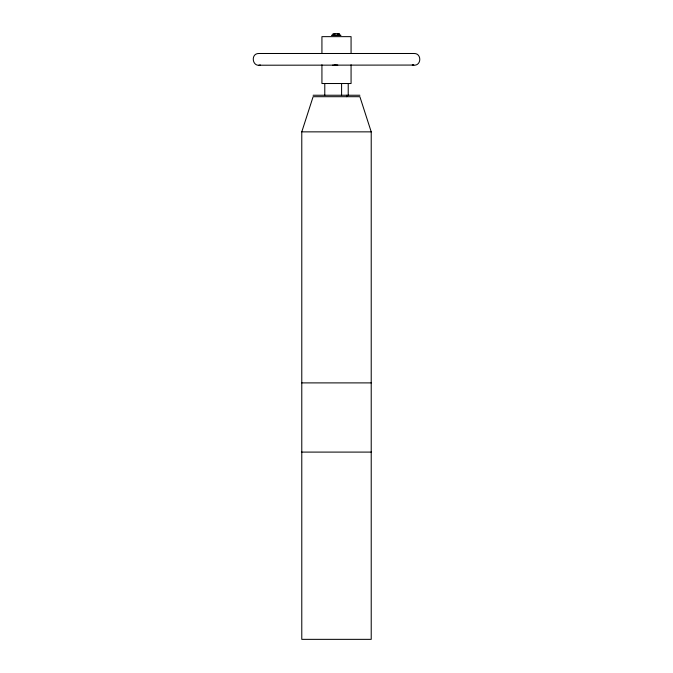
<?xml version="1.0" encoding="UTF-8"?>
<svg xmlns="http://www.w3.org/2000/svg" width="673" height="673" viewBox="0 0 673 673"><rect width="100%" height="100%" fill="white"/><g stroke="black" fill="none" stroke-linecap="round" stroke-linejoin="round"><path stroke-width="1.01" d="M301.782 131.858L313.122 96.702L359.878 96.702L371.218 131.858L371.218 639.35L301.782 639.35L301.782 131.858L371.218 131.858M414.131 65.214C421.66 65.491 421.66 53.209 414.131 53.495L258.869 53.495C250.306 53.293 252.165 67.418 260.384 65.012M337.787 65.062L334.969 64.835M331.806 35.173L340.799 35.173M331.806 35.4L340.799 35.4M258.869 65.214L413.718 65.062M313.122 95.238L359.878 95.238M301.782 382.895L371.218 382.895M301.386 452.096L371.454 452.096M412.28 65.012L413.718 65.18L412.566 64.987M351.07 53.31L351.07 36.645L321.93 36.645L321.93 53.31M351.07 64.768L351.07 83.519L321.93 83.519L321.93 64.768M348.219 83.519L348.219 95.238M346.755 95.238L346.755 96.702M341.59 83.519L341.59 95.238M339.52 35.173L339.52 33.65L333.085 33.65L333.085 35.173M337.905 33.65L337.905 35.173M334.691 33.65L334.691 35.173M324.781 83.519L324.781 95.238M335.036 65.062A4.391 4.391 -90 0 1 332.765 65.062"/></g></svg>
